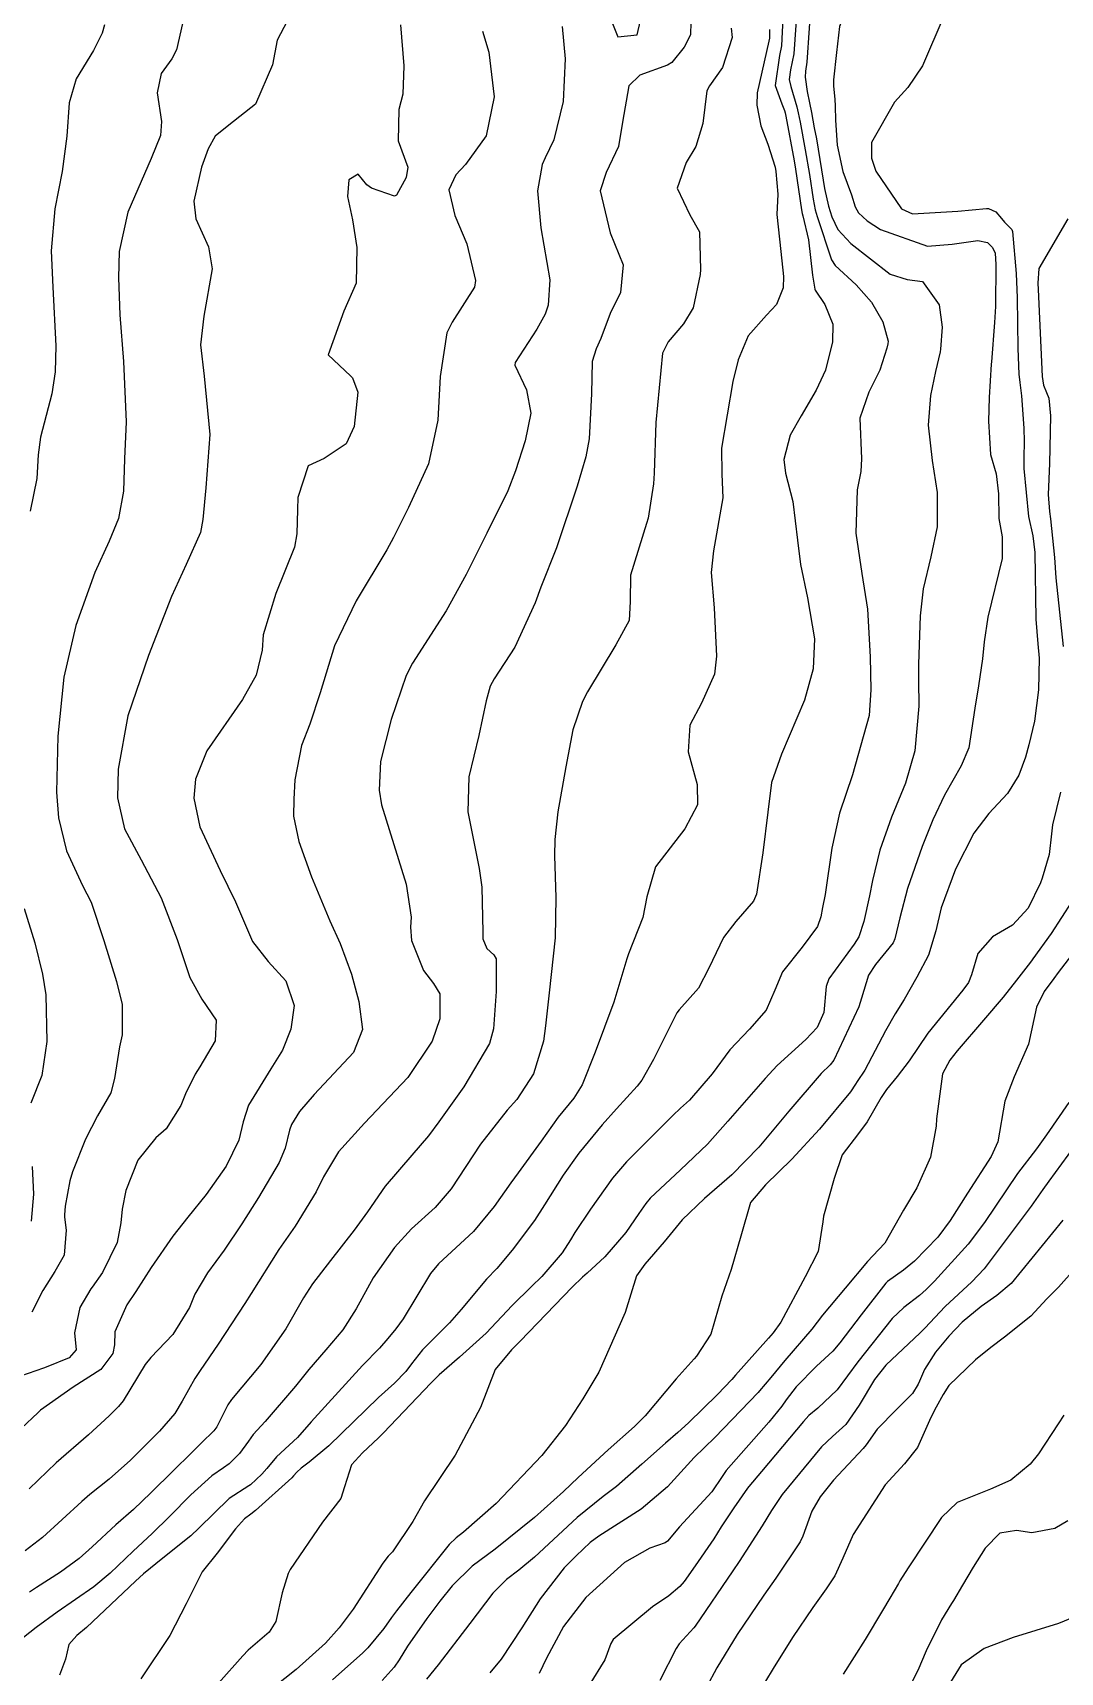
# Model space of a CAD drawing. Header units: feet. Extents: x 1313709 to 1317500, y 405869 to 411659.
# Drawn here: x 1316758.4 to 1316933.7, y 408611.5 to 408891.2 of the extents above; entities that cross this region are included whole.
import ezdxf

# ---------------------------------------------------------------- set-up
doc = ezdxf.new("R2010")
doc.units = ezdxf.units.FT
doc.layers.add('C-TOPO-MAJR', color=32, linetype='CONTINUOUS')

msp = doc.modelspace()

# ---------------------------------------------------------------- linework, layer by layer
at = {"layer": 'C-TOPO-MAJR'}
for points in [[(1316902.62, 408910.5), (1316900.05, 408905.15), (1316899.16, 408901.65), (1316897.54, 408895.81), (1316897.09, 408895.01), (1316896.04, 408892.24), (1316895.54, 408887.8)], [(1316803.46, 408896.27), (1316800.09, 408889.89), (1316799.31, 408885.67), (1316796.39, 408879.01), (1316791.86, 408875.38), (1316789.53, 408873.5), (1316788.32, 408871.38), (1316787.22, 408868.22), (1316785.87, 408862.43), (1316786.25, 408859.43), (1316788.41, 408854.63), (1316789.05, 408850.9), (1316787.58, 408842.82), (1316787.03, 408837.94), (1316787.64, 408832.59), (1316788.61, 408822.64), (1316787.97, 408813.53), (1316787.42, 408808.15), (1316787.02, 408805.94), (1316784.6, 408800.49), (1316782.06, 408794.98), (1316778.19, 408784.94), (1316774.62, 408774.63), (1316773, 408765.54), (1316772.9, 408760.67), (1316774.05, 408755.4), (1316776.93, 408750.06), (1316780.34, 408743.62), (1316783.03, 408736.49), (1316785.2, 408730.04), (1316787.25, 408726.33), (1316789.7, 408722.72), (1316789.52, 408719.2), (1316786.94, 408714.75), (1316786.14, 408713.54), (1316784.47, 408710.19), (1316783.66, 408708.19), (1316781.19, 408704.21), (1316779.4, 408702.66), (1316776.33, 408698.84), (1316774.32, 408693.67), (1316773.65, 408690.51), (1316773.45, 408688.16), (1316772.8, 408684.8), (1316770.31, 408679.72), (1316768.56, 408677.21), (1316768.32, 408676.9), (1316766.44, 408673.73), (1316765.56, 408669.43), (1316765.8, 408666.53), (1316764.65, 408665.15), (1316760.72, 408663.52), (1316760.27, 408663.39), (1316756.34, 408661.99)], [(1316785.08, 408897.83), (1316782.95, 408888.25), (1316782.15, 408886.72), (1316780.33, 408884.19), (1316779.62, 408880.94), (1316780.37, 408876.03), (1316780.23, 408873.65), (1316778.62, 408869.74), (1316774.63, 408860.59), (1316773.17, 408853.85), (1316773.03, 408849.37), (1316773.26, 408843.06), (1316773.87, 408835.1), (1316774.35, 408824.8), (1316774.09, 408818.5), (1316773.9, 408812.97), (1316773.05, 408808.3), (1316771.44, 408804.42), (1316769.01, 408799.09), (1316765.79, 408790.08), (1316763.74, 408781.22), (1316762.71, 408771.17), (1316762.47, 408761.65), (1316762.81, 408757.25), (1316764.19, 408751.64), (1316766.93, 408745.72), (1316768.37, 408742.84), (1316770.55, 408736.31), (1316772.68, 408729.33), (1316773.66, 408725.41), (1316773.69, 408720.23), (1316773.24, 408718.18), (1316772.39, 408712.78), (1316771.71, 408710.37), (1316769.44, 408706.43), (1316767.4, 408702.44), (1316765.2, 408696.89), (1316764.73, 408695.35), (1316763.96, 408691.03), (1316763.81, 408689.55), (1316763.83, 408689.13), (1316764.14, 408686.89), (1316763.79, 408682.67), (1316762.18, 408679.86), (1316760.12, 408676.62), (1316758.27, 408672.95)], [(1316891.27, 408897.82), (1316890.46, 408886.17), (1316890.26, 408884.61), (1316890.19, 408883.58), (1316890.51, 408881.16), (1316890.9, 408879.21), (1316891.24, 408877.54), (1316891.74, 408874.96), (1316892.09, 408873.05), (1316893.27, 408866), (1316893.5, 408864.59), (1316894.14, 408861.59), (1316894.72, 408859.77), (1316895.77, 408857.62), (1316897.98, 408855.22), (1316904.67, 408849.96), (1316907.57, 408849.05), (1316910.19, 408848.73), (1316913.02, 408844.76), (1316913.54, 408840.95), (1316913.28, 408837.17), (1316913.2, 408836.75), (1316912.43, 408833.39), (1316911.58, 408829.28), (1316911.18, 408824.21), (1316911.83, 408818.21), (1316912.71, 408812.73), (1316912.71, 408806.88), (1316911.6, 408801.76), (1316910.31, 408796.3), (1316909.78, 408791.73), (1316909.51, 408783.46), (1316909.51, 408780.68), (1316909.55, 408776.28), (1316908.89, 408768.67), (1316907.3, 408763.15), (1316904.91, 408757.38), (1316902.92, 408751.71), (1316901.69, 408746.54), (1316901.13, 408743.94), (1316900.16, 408739.55), (1316899.31, 408736.97), (1316898.52, 408735.68), (1316894.22, 408729.81), (1316893.77, 408728.48), (1316893.34, 408724.07), (1316892.21, 408721.48), (1316890.31, 408719.46), (1316885.42, 408714.99), (1316883.33, 408712.81), (1316877, 408705.51), (1316873.51, 408701.61), (1316868.89, 408697.18), (1316863.76, 408692.37), (1316862.98, 408691.48), (1316861.79, 408689.78), (1316859.57, 408686.54), (1316855.99, 408682.35), (1316853.01, 408679.59), (1316852.21, 408678.88), (1316850.44, 408677.2), (1316841.57, 408667.99), (1316840.08, 408666.5), (1316837.29, 408663.15), (1316834.78, 408656.66), (1316830.5, 408648.56), (1316825.24, 408640.77), (1316823.28, 408637.23), (1316819.76, 408632.06), (1316819.04, 408631.29), (1316818.13, 408630.11), (1316813.06, 408622.24), (1316810.69, 408619.06), (1316808.36, 408616.49), (1316803.33, 408611.99), (1316799.51, 408608.9)], [(1316886.38, 408893.67), (1316886.16, 408888.91), (1316885.81, 408887.28), (1316885.06, 408882.19), (1316886.2, 408879.03), (1316886.68, 408877.9), (1316886.76, 408877.52), (1316886.87, 408876.93), (1316888.29, 408869.32), (1316888.52, 408867.91), (1316889.54, 408860.98), (1316889.67, 408860.32), (1316889.79, 408859.92), (1316890.76, 408855.85), (1316891.44, 408849.8), (1316891.8, 408847.43), (1316891.88, 408847.25), (1316893.53, 408844.82), (1316894.92, 408841.43), (1316894.82, 408838.43), (1316893.62, 408833.62), (1316892.05, 408830.2), (1316889.47, 408825.83), (1316887.62, 408822.55), (1316886.52, 408818.37), (1316886.84, 408816.07), (1316888.09, 408811.22), (1316888.86, 408804.61), (1316889.38, 408800.45), (1316890.58, 408794.75), (1316891.75, 408787.78), (1316891.56, 408782.65), (1316890.04, 408777.34), (1316886.14, 408768.11), (1316884.46, 408763.28), (1316883.79, 408758.21), (1316882.93, 408751.3), (1316881.85, 408744.22), (1316881.38, 408743.03), (1316878.36, 408739.55), (1316876.27, 408736.84), (1316873.74, 408731.59), (1316872.01, 408728.2), (1316868.68, 408724.48), (1316868.29, 408723.98), (1316864.33, 408716.02), (1316862.33, 408712.51), (1316861.51, 408711.49), (1316858, 408707.64), (1316855.56, 408704.9), (1316851.59, 408700.07), (1316848.89, 408696.28), (1316845.73, 408691.26), (1316843.98, 408688.56), (1316840.22, 408683.52), (1316837.57, 408680.4), (1316835.84, 408678.55), (1316831.5, 408673.39), (1316829.49, 408671.1), (1316824.89, 408666.53), (1316823.02, 408664.09), (1316822.08, 408662.81), (1316820.11, 408660.84), (1316817.42, 408658.37), (1316808.92, 408650.14), (1316805.59, 408647.35), (1316804.18, 408646.3), (1316803.46, 408645.66), (1316802.92, 408644.99), (1316802.62, 408644.67), (1316796.41, 408639.08), (1316795.64, 408638.47), (1316794.53, 408637.65), (1316793.02, 408635.99), (1316789.85, 408631.82), (1316787.32, 408628.64), (1316784.6, 408623.17), (1316781.82, 408617.8), (1316776.83, 408610.38)], [(1316888.8, 408895.72), (1316888.23, 408887.59), (1316887.66, 408884.84), (1316887.42, 408883.18), (1316887.71, 408881.98), (1316888.78, 408878.55), (1316889, 408877.53), (1316889.3, 408875.94), (1316890.18, 408871.18), (1316890.89, 408866.96), (1316891.52, 408862.79), (1316891.91, 408860.96), (1316892.24, 408859.84), (1316894.68, 408852.45), (1316895.27, 408851.46), (1316898.86, 408848.19), (1316901.51, 408845.19), (1316903.42, 408841.84), (1316904.31, 408838.54), (1316904.29, 408838.09), (1316904.12, 408837.36), (1316902.89, 408833.62), (1316901.02, 408829.86), (1316899.5, 408825.41), (1316899.8, 408818.47), (1316899.68, 408816.33), (1316899.02, 408813.18), (1316898.84, 408805.83), (1316899.86, 408798.92), (1316900.8, 408792.87), (1316901.24, 408784.74), (1316901.38, 408779.1), (1316901.1, 408774.69), (1316898.24, 408764.57), (1316896.04, 408758.05), (1316894.71, 408752.05), (1316893.59, 408744.15), (1316893.15, 408741.94), (1316892.83, 408740.36), (1316892.26, 408738.74), (1316889.64, 408735.17), (1316886.33, 408731), (1316885.02, 408727.86), (1316883.54, 408724.45), (1316880.71, 408721.22), (1316877.3, 408717.67), (1316874.34, 408713.61), (1316870.42, 408709.08), (1316868.92, 408707.71), (1316867.59, 408706.47), (1316859.71, 408698.57), (1316857.3, 408695.77), (1316853.54, 408690.49), (1316850.91, 408686.49), (1316850.14, 408685.25), (1316848.71, 408683.06), (1316845.24, 408679), (1316843.47, 408677.33), (1316840.22, 408674.06), (1316835.79, 408669.37), (1316831.19, 408665.23), (1316827.74, 408662.25), (1316826.35, 408660.84), (1316818.27, 408652.35), (1316817.42, 408651.5), (1316814.69, 408648.96), (1316812.79, 408646.88), (1316811.58, 408643.12), (1316810.96, 408641.15), (1316807.85, 408637.11), (1316802.34, 408629.05), (1316802, 408628.37), (1316800.96, 408625.07), (1316799.89, 408620.16), (1316798.73, 408618.37), (1316795.19, 408615.28), (1316794.23, 408614.3), (1316790.11, 408609.62)], [(1316856.85, 408893.87), (1316858.22, 408890.48), (1316861.53, 408890.79), (1316862.1, 408893.23)], [(1316913.83, 408893.97), (1316910.18, 408885.5), (1316907.71, 408881.82), (1316907.14, 408881.19)], [(1316877.55, 408891.95), (1316877.7, 408890.34), (1316876.06, 408885.25), (1316873.86, 408882.12), (1316873.43, 408881.27), (1316872.71, 408875.67), (1316871.52, 408871.74), (1316869.9, 408869.03), (1316868.36, 408864.68), (1316870.52, 408860.1), (1316872.17, 408857.22), (1316872.32, 408850.81), (1316872.25, 408849.91), (1316871.09, 408844.22), (1316869.44, 408841.54), (1316866.8, 408838.42), (1316865.86, 408836.51), (1316864.68, 408824.7), (1316864.41, 408816.05), (1316864.32, 408814.23), (1316863.4, 408808.36), (1316863.13, 408807.47), (1316860.41, 408798.66), (1316860.31, 408794.13), (1316860.16, 408790.93), (1316857.88, 408786.75), (1316853.05, 408778.76), (1316852.21, 408777.09), (1316850.55, 408772.24), (1316849.33, 408765.95), (1316848, 408758.3), (1316847.49, 408753.58), (1316847.43, 408750.78), (1316847.62, 408743.66), (1316847.54, 408736.79), (1316846.51, 408727.38), (1316845.91, 408721.77), (1316845.56, 408719.17), (1316843.81, 408713.58), (1316840.97, 408709.22), (1316839.33, 408707.41), (1316834.82, 408701.57), (1316829.78, 408693.99), (1316827.04, 408690.8), (1316823.01, 408687.12), (1316820.12, 408683.97), (1316816.49, 408678.76), (1316813.58, 408673.51), (1316811.34, 408669.93), (1316808.43, 408666.49), (1316805.52, 408663.14), (1316803.25, 408660.28), (1316798.09, 408654.28), (1316796.03, 408652.08), (1316795.23, 408650.94), (1316793.71, 408648.81), (1316791.9, 408647.04), (1316790.98, 408646.4), (1316788.97, 408645.01), (1316785.38, 408641.76), (1316781.75, 408638.09), (1316778.78, 408635.19), (1316775.55, 408632.18), (1316771.63, 408628.42), (1316768.84, 408626.05), (1316762.57, 408621.76), (1316759.02, 408619.14), (1316755.47, 408616.38)], [(1316821.14, 408892.5), (1316821.72, 408885.54), (1316821.56, 408880.7), (1316820.88, 408878.09), (1316820.77, 408872.74), (1316822.39, 408868.22), (1316822.14, 408866.48), (1316820.46, 408863.49), (1316820.14, 408863.28), (1316816.18, 408864.64), (1316815.43, 408865.24), (1316813.94, 408867.03), (1316812.33, 408866.07), (1316812.11, 408863.24), (1316812.95, 408859.24), (1316813.71, 408854.53), (1316813.58, 408848.44), (1316811.49, 408843.68), (1316808.83, 408836.24), (1316812.6, 408832.63), (1316812.98, 408832.31), (1316813.87, 408829.88), (1316813.22, 408824), (1316811.88, 408821.06), (1316808.14, 408818.53), (1316805.4, 408817.27), (1316803.61, 408811.88), (1316803.59, 408809.85), (1316803.48, 408805.7), (1316803.05, 408803.44), (1316799.87, 408795.53), (1316797.71, 408788.48), (1316797.54, 408785.83), (1316796.51, 408781.61), (1316794.22, 408777.42), (1316788.11, 408768.66), (1316786.2, 408763.84), (1316785.91, 408760.6), (1316786.91, 408755.72), (1316790.4, 408748.26), (1316792.98, 408742.9), (1316795.93, 408736.16), (1316798.58, 408732.73), (1316801.61, 408729.44), (1316803, 408725.25), (1316802.43, 408721.2), (1316801, 408717.63), (1316799.04, 408714.45), (1316795.22, 408708.22), (1316794.33, 408705.41), (1316793.56, 408702.28), (1316791.42, 408697.85), (1316788.02, 408692.99), (1316784.9, 408689.13), (1316782.34, 408685.92), (1316778.61, 408680.55), (1316775.98, 408676.43), (1316774.49, 408674.19), (1316772.43, 408669.58), (1316772.37, 408667.38), (1316772.05, 408665.87), (1316770.02, 408663.15), (1316765.33, 408660.11), (1316759.75, 408656.21), (1316759.27, 408655.75), (1316756.48, 408653.13)], [(1316848.71, 408892.23), (1316849.24, 408886.7), (1316848.9, 408879.46), (1316847.3, 408872.91), (1316845.8, 408869.82), (1316845.31, 408868.7), (1316844.53, 408864.21), (1316845.1, 408857.88), (1316846.61, 408849.02), (1316846.35, 408844.72), (1316845.82, 408843.16), (1316844.39, 408840.63), (1316840.69, 408834.9), (1316840.65, 408834.44), (1316842.67, 408830.28), (1316843.39, 408826.29), (1316842.39, 408821.54), (1316840.75, 408816.42), (1316839.48, 408813.02), (1316835.88, 408805.8), (1316832.33, 408798.75), (1316828.94, 408792.57), (1316823.18, 408783.66), (1316822.14, 408781.55), (1316819.58, 408774.05), (1316817.74, 408766.86), (1316817.52, 408761.96), (1316817.93, 408759.46), (1316822.1, 408745.93), (1316822.99, 408740.31), (1316822.85, 408738.61), (1316823.03, 408736.34), (1316825.06, 408731.2), (1316826.8, 408728.99), (1316827.83, 408727.23), (1316827.84, 408722.94), (1316826.55, 408719.16), (1316822.39, 408712.93), (1316814.99, 408705.18), (1316810.55, 408700.26), (1316808.04, 408696.01), (1316806.79, 408693.45), (1316803.19, 408687.61), (1316800.42, 408683.64), (1316795.66, 408676.14), (1316794.57, 408674.4), (1316790.04, 408667.47), (1316787, 408662.96), (1316786.08, 408661.59), (1316783.91, 408657.74), (1316782.63, 408655.67), (1316780.03, 408652.61), (1316775.11, 408647.67), (1316771.48, 408644.47), (1316768.16, 408641.83), (1316766.77, 408640.63), (1316760.08, 408634.52), (1316757.13, 408632.21)], [(1316835.13, 408891.46), (1316836.23, 408887.84), (1316837.12, 408880.21), (1316835.76, 408873.56), (1316832.21, 408868.71), (1316830.56, 408866.94), (1316829.42, 408864.36), (1316830.39, 408859.99), (1316832.47, 408855.16), (1316833.95, 408848.92), (1316833.76, 408847.79), (1316829.95, 408841.81), (1316829.03, 408839.97), (1316827.9, 408832.52), (1316827.53, 408825.06), (1316825.95, 408817.64), (1316822.54, 408810.17), (1316819.94, 408805.05), (1316818.83, 408802.99), (1316813.59, 408794.26), (1316809.87, 408786.6), (1316807.46, 408778.58), (1316805.7, 408773.25), (1316804.24, 408769.59), (1316803.1, 408763.76), (1316802.93, 408760.44), (1316802.91, 408757.52), (1316803.81, 408753.19), (1316805.99, 408747.16), (1316809.11, 408739.66), (1316810.87, 408735.81), (1316812.79, 408730.59), (1316814.03, 408725.9), (1316814.66, 408721.13), (1316813.12, 408717.24), (1316806.45, 408710.08), (1316803.9, 408707.15), (1316802.53, 408704.95), (1316802.21, 408703.96), (1316801.49, 408700.88), (1316800.45, 408698.43), (1316796.94, 408692.48), (1316794.08, 408688.02), (1316791.06, 408683.52), (1316788.22, 408679.62), (1316786.06, 408676), (1316785.15, 408673.74), (1316782.32, 408669.1), (1316778.54, 408665.19), (1316777.6, 408664.03), (1316773.86, 408657.83), (1316773.07, 408656.83), (1316771.47, 408655.23), (1316767.9, 408651.98), (1316762.41, 408647.22), (1316757.81, 408642.77)], [(1316870.69, 408892.95), (1316870.63, 408890.79), (1316869.56, 408888.68), (1316867.42, 408886.09), (1316866.72, 408885.61), (1316861.99, 408883.94), (1316860.07, 408882.14), (1316859, 408875.93), (1316858.36, 408871.78), (1316856.23, 408867.34), (1316855.23, 408864.18), (1316856.91, 408857.03), (1316859.14, 408851.59), (1316858.69, 408846.85), (1316856.93, 408843.3), (1316855.3, 408839.01), (1316854.54, 408837.25), (1316853.82, 408835.09), (1316853.71, 408829.55), (1316853.36, 408821.88), (1316852.74, 408818.83), (1316851.27, 408813.82), (1316847.76, 408803.29), (1316845.1, 408796.58), (1316844.11, 408793.91), (1316840.63, 408786.35), (1316837.15, 408780.97), (1316836.45, 408779.69), (1316835.78, 408777.23), (1316834.52, 408771.28), (1316832.79, 408764.27), (1316832.61, 408758.29), (1316834.54, 408748.61), (1316835.02, 408745.43), (1316835.22, 408737.73), (1316835.2, 408736.63), (1316835.9, 408734.95), (1316837.07, 408733.89), (1316837.49, 408733.19), (1316837.44, 408727.65), (1316837, 408721.27), (1316836.34, 408718.74), (1316831.95, 408711.36), (1316827.69, 408705.4), (1316825.91, 408702.99), (1316823.11, 408699.7), (1316818.55, 408694.42), (1316815.51, 408690.06), (1316813.25, 408686.93), (1316809.21, 408681.73), (1316806.16, 408677.78), (1316804.63, 408675.4), (1316801.57, 408670.11), (1316797.31, 408664.01), (1316792.33, 408658.05), (1316791.7, 408657.14), (1316789.8, 408653.37), (1316789.29, 408652.66), (1316787.22, 408650.66), (1316785.42, 408648.85), (1316782.44, 408645.92), (1316778.55, 408642.09), (1316775.6, 408639.29), (1316772.6, 408636.65), (1316768.53, 408632.88), (1316766.33, 408630.89), (1316763.17, 408628.6), (1316759.04, 408625.99), (1316757.84, 408625.14)], [(1316770.66, 408892.49), (1316770.28, 408891.12), (1316769.07, 408888.68), (1316768.77, 408888.14), (1316765.81, 408883.28), (1316764.65, 408879.22), (1316764.22, 408873.55), (1316763.44, 408867.52), (1316762.21, 408861.11), (1316761.57, 408853.95), (1316761.87, 408847.77), (1316762.38, 408837.74), (1316762.22, 408833.3), (1316761.65, 408829.58), (1316759.76, 408822.17), (1316759.32, 408819.15), (1316759.09, 408815.14), (1316757.95, 408809.55)], [(1316884.09, 408891.72), (1316884.09, 408890.23), (1316883.97, 408889.71), (1316881.99, 408880.91), (1316881.95, 408878.8), (1316882.63, 408875.29), (1316883.82, 408872.17), (1316885.04, 408868.24), (1316885.2, 408867.5), (1316885.5, 408863.61), (1316885.33, 408860.15), (1316886, 408853.84), (1316886.48, 408849.61), (1316886.43, 408847.64), (1316885.27, 408844.79), (1316883.6, 408843), (1316880.46, 408839.48), (1316878.74, 408835.37), (1316877.82, 408831.65), (1316875.93, 408820.31), (1316875.95, 408815.86), (1316876.11, 408811.82), (1316874.56, 408802.78), (1316874.16, 408799.11), (1316874.64, 408793.08), (1316875.08, 408784.8), (1316874.71, 408781.75), (1316872.47, 408776.79), (1316870.5, 408773.06), (1316870.23, 408768.53), (1316871.78, 408762.91), (1316871.81, 408759.44), (1316869.67, 408755.38), (1316864.67, 408748.89), (1316863.15, 408743.79), (1316862.47, 408740.24), (1316860.06, 408734.07), (1316859.78, 408733.2), (1316857.56, 408725.81), (1316854.33, 408717.29), (1316852.11, 408711.69), (1316850.69, 408709.44), (1316848.07, 408706.2), (1316845.12, 408702.12), (1316841.24, 408696.68), (1316839.97, 408694.98), (1316837.14, 408690.98), (1316833.58, 408686.68), (1316827.61, 408681.16), (1316826.27, 408679.55), (1316821.63, 408671.81), (1316820.35, 408670.1), (1316818.99, 408668.44), (1316817.56, 408666.81), (1316814.66, 408663.84), (1316805.91, 408654.2), (1316803.56, 408651.53), (1316802.16, 408650.23), (1316799.99, 408648.25), (1316798.34, 408646.26), (1316797.48, 408645.27), (1316795.54, 408643.45), (1316795.29, 408643.28), (1316791.9, 408641.13), (1316786.72, 408636.08), (1316785.4, 408634.76), (1316780.58, 408630.98), (1316777.29, 408628.3), (1316775.97, 408627.07), (1316767.61, 408619.16), (1316765.92, 408617.77), (1316764.6, 408616.26), (1316763.98, 408613.74), (1316762.98, 408611.01)], [(1316895.54, 408887.8), (1316895.01, 408883.13), (1316895.03, 408882.07), (1316895.25, 408879.81), (1316895.3, 408878.65), (1316895.33, 408876.24), (1316895.62, 408872), (1316896.62, 408867.52), (1316898.06, 408863.5), (1316898.72, 408861.47), (1316899.29, 408860.45), (1316900.76, 408859.1), (1316903.01, 408857.58), (1316911.04, 408854.79), (1316915.27, 408855.1), (1316919.61, 408855.72), (1316921.29, 408855.37), (1316922.14, 408854.56), (1316922.56, 408853.56), (1316922.73, 408851.65), (1316922.62, 408844.48), (1316922.49, 408841.74), (1316921.95, 408835.01), (1316921.92, 408834.62), (1316921.58, 408828.94), (1316921.45, 408824.89), (1316921.79, 408819.2), (1316922.74, 408815.93), (1316923.15, 408812.53), (1316923.23, 408808.31), (1316923.79, 408805.18), (1316923.81, 408801.5), (1316921.33, 408791.5), (1316920.69, 408787.25), (1316920.44, 408784.4), (1316919.73, 408779.78), (1316919.1, 408775.95), (1316918.09, 408769.18), (1316916.8, 408766.13), (1316913.92, 408761.14), (1316911.97, 408756.91), (1316910.16, 408752.38), (1316907.65, 408745.2), (1316906.3, 408740.22), (1316905.5, 408736.6), (1316905.17, 408735.91), (1316902.18, 408732.25), (1316901, 408730.41), (1316899.8, 408726.5), (1316899.35, 408725.02), (1316895.06, 408715.9), (1316894.47, 408715.14), (1316892.93, 408713.63), (1316887.38, 408707.23), (1316885.4, 408704.82), (1316882.27, 408701.07), (1316877.68, 408696.38), (1316873.03, 408692.31), (1316869.2, 408688.69), (1316866.11, 408684.93), (1316862.82, 408681.11), (1316861.38, 408679.13), (1316859.49, 408672.89), (1316854.96, 408662.72), (1316852.23, 408658.17), (1316849.29, 408653.6), (1316845.23, 408648.49), (1316837.47, 408640.28), (1316831.88, 408635.42), (1316830.62, 408634.43), (1316829.46, 408633.29), (1316822.9, 408625.11), (1316820.45, 408621.96), (1316819.64, 408620.84), (1316818.28, 408618.99), (1316815.56, 408615.66), (1316814.73, 408614.8), (1316809.55, 408610.23)], [(1316907.14, 408881.19), (1316905.44, 408879.31), (1316901.5, 408872.47), (1316901.47, 408869.8), (1316902.22, 408867.55), (1316906.63, 408861.15), (1316908.47, 408860.3), (1316916.2, 408860.76), (1316921.1, 408861.19), (1316921.44, 408861.17), (1316922.69, 408860.64), (1316923.66, 408859.46), (1316924.16, 408858.88), (1316925.44, 408857.58), (1316925.57, 408857.25), (1316926.18, 408850.09), (1316926.34, 408845.96), (1316926.43, 408837.28), (1316926.62, 408832.92), (1316926.81, 408831.52), (1316927.1, 408829.22), (1316927.47, 408823.73), (1316927.55, 408821.43), (1316927.5, 408818.7), (1316927.49, 408816.84), (1316928.29, 408808.65), (1316929, 408805.34), (1316929.36, 408802.5), (1316929.51, 408791.11), (1316929.84, 408786.92), (1316930.08, 408784.5), (1316930, 408779.1), (1316929.27, 408773.73), (1316928.34, 408769.69), (1316927.78, 408767.6), (1316926.64, 408764.55), (1316924.69, 408761.39), (1316921.53, 408758.01), (1316918.94, 408754.64), (1316915.82, 408748.5), (1316913.38, 408741.89), (1316912.44, 408737.99), (1316911.2, 408733.82), (1316909.25, 408730.1), (1316907.04, 408726.25), (1316905.55, 408723.83), (1316903.89, 408720.94), (1316900.37, 408714.19), (1316899.06, 408712.29), (1316898.74, 408711.83), (1316897.91, 408710.54), (1316892.61, 408704.14), (1316887.89, 408699.04), (1316883.41, 408694.66), (1316880.88, 408691.61), (1316879.19, 408685.88), (1316877.54, 408680.23), (1316875.94, 408675.68), (1316874.06, 408669.15), (1316871.65, 408665.44), (1316871.24, 408664.99), (1316868.16, 408661.53), (1316862.88, 408655.27), (1316861.04, 408653.41), (1316856.57, 408649.47), (1316851.48, 408644.71), (1316848.94, 408642.34), (1316844.02, 408637.88), (1316837.28, 408632.5), (1316833.37, 408629.62), (1316829.94, 408626.26), (1316827.84, 408623.65), (1316825.62, 408620.67), (1316822.36, 408615.94), (1316820.93, 408613.63), (1316820.08, 408612.36), (1316818.03, 408610.09)], [(1316934.98, 408859.41), (1316930.01, 408850.95), (1316929.86, 408848.44), (1316929.93, 408847.39), (1316930.6, 408832.55), (1316930.81, 408831.05), (1316931.37, 408829.78), (1316931.77, 408828.85), (1316932.04, 408825.81), (1316931.88, 408817.7), (1316931.65, 408812.39), (1316931.84, 408809.5), (1316932.03, 408808.23), (1316932.69, 408801.64), (1316932.92, 408798.2), (1316934.19, 408786.48)], [(1316933.75, 408761.62), (1316932.36, 408756.03), (1316932.19, 408754.51), (1316931.8, 408751.02), (1316930.62, 408746.98), (1316930.31, 408746.14), (1316928.24, 408741.84), (1316925.55, 408738.93), (1316922.12, 408736.98), (1316919.61, 408734.09), (1316918.55, 408730.47), (1316918.02, 408729.18), (1316917.06, 408727.87), (1316911.12, 408720.5), (1316907.9, 408715.79), (1316905.85, 408713.1), (1316904.04, 408710.92), (1316903.13, 408709.54), (1316900.76, 408705.41), (1316899.25, 408703.39), (1316896.51, 408699.77), (1316895.11, 408695.75), (1316893.33, 408689.33), (1316893.2, 408688.32), (1316892.37, 408683.26), (1316890.2, 408678.95), (1316886, 408671.23), (1316884.71, 408669.39), (1316883.9, 408668.48), (1316878.31, 408662.2), (1316877.65, 408661.47), (1316875.24, 408658.9), (1316870.29, 408654.07), (1316868.48, 408652.4), (1316866.38, 408650.57), (1316862.34, 408647.02), (1316857.98, 408643.18), (1316855.72, 408641.46), (1316851.28, 408637.91), (1316844.01, 408631.11), (1316841.35, 408628.9), (1316839.24, 408627.33), (1316836.89, 408625.02), (1316832.96, 408619.8), (1316827.56, 408612.78), (1316825.57, 408610.32)], [(1316935.67, 408743), (1316932.12, 408737.52), (1316929.01, 408733.2), (1316928.76, 408732.86), (1316928.2, 408732.1), (1316926.22, 408729.54), (1316923.93, 408726.65), (1316920.61, 408722.71), (1316916.12, 408717.5), (1316914.87, 408715.92), (1316913.6, 408713.61), (1316912.59, 408705.93), (1316912.5, 408704.66), (1316911.53, 408699.39), (1316909.2, 408694.15), (1316906.97, 408690.31), (1316903.76, 408684.68), (1316901.74, 408682.51), (1316900.81, 408681.56), (1316897.02, 408677), (1316893.16, 408672.39), (1316891.29, 408670.04), (1316886.72, 408664.68), (1316884.31, 408661.79), (1316882.4, 408659.5), (1316882.17, 408659.25), (1316874.78, 408651.57), (1316872.99, 408649.85), (1316871.27, 408648.16), (1316870.69, 408647.5), (1316866.68, 408643.13), (1316862.2, 408639.3), (1316854.99, 408634.73), (1316853.53, 408633.66), (1316851.09, 408631.39), (1316849.09, 408629.34), (1316844.96, 408624.01), (1316841.82, 408619.07), (1316838.3, 408613.75), (1316836.41, 408611.43)], [(1316756.98, 408741.78), (1316758.78, 408735.91), (1316760.08, 408730.56), (1316760.67, 408727.08), (1316760.83, 408719.11), (1316759.98, 408713.3), (1316758.09, 408708.57)], [(1316936.72, 408735.28), (1316933.33, 408730.89), (1316932.58, 408729.86), (1316930.92, 408727.6), (1316929.66, 408724.98), (1316928.28, 408718.63), (1316925.85, 408713.07), (1316924.26, 408708.92), (1316923.06, 408701.99), (1316921.88, 408699.51), (1316917.85, 408693.25), (1316914.9, 408688.54), (1316912.78, 408685.74), (1316908.82, 408681.62), (1316906.94, 408680.1), (1316904.25, 408678.18), (1316903.93, 408677.86), (1316899.74, 408672.45), (1316896.09, 408667.68), (1316894.89, 408666.26), (1316892.13, 408663.69), (1316888.62, 408660.22), (1316886.96, 408657.98), (1316886.22, 408656.89), (1316883.96, 408654.17), (1316876.71, 408645.91), (1316876.03, 408644.87), (1316874.25, 408642.29), (1316868.74, 408636.34), (1316866.69, 408633.87), (1316866.27, 408633.56), (1316863.69, 408632.68), (1316859.36, 408630.24), (1316852.78, 408624.23), (1316848.97, 408619.3), (1316846.06, 408613.93), (1316844.78, 408611.3)], [(1316935.18, 408708.67), (1316931.37, 408703.2), (1316929.65, 408700.8), (1316926.42, 408696.61), (1316920.75, 408688.25), (1316917.97, 408684.53), (1316912.25, 408678.21), (1316910.84, 408676.81), (1316909.66, 408675.76), (1316907, 408673.73), (1316904.99, 408671.85), (1316899.18, 408664.43), (1316895.61, 408659.68), (1316892.32, 408656.56), (1316890.81, 408655.28), (1316889.92, 408654.26), (1316882.73, 408645.73), (1316880.57, 408643.19), (1316880.34, 408642.89), (1316878, 408639.54), (1316875.87, 408636.29), (1316874.57, 408634.27), (1316871.41, 408629.65), (1316869.53, 408626.99), (1316868.81, 408626.11), (1316866.94, 408624.52), (1316864.11, 408622.67), (1316857.45, 408617.07), (1316857.02, 408616.42), (1316855.99, 408613.62), (1316853.34, 408609.32)], [(1316937.14, 408702.68), (1316931.77, 408695.3), (1316930.71, 408693.86), (1316928.71, 408691.03), (1316920.74, 408680.33), (1316918.61, 408678.09), (1316914.05, 408673.89), (1316910.59, 408670.22), (1316909.81, 408669.43), (1316903.92, 408663.86), (1316902, 408661.45), (1316899.38, 408657.05), (1316897.1, 408653.78), (1316894.85, 408651.71), (1316892.97, 408649.95), (1316886.27, 408641.82), (1316884.43, 408639.12), (1316882.83, 408636.48), (1316878.92, 408630.4), (1316877.86, 408628.82), (1316871.42, 408619.37), (1316871.17, 408619.06), (1316868.7, 408616.35), (1316868.16, 408615.56), (1316865.4, 408610.12)], [(1316758.31, 408697.75), (1316758.52, 408693.04), (1316758.13, 408688.47)], [(1316934.12, 408688.62), (1316925.34, 408677.8), (1316922.9, 408675.79), (1316920.18, 408673.92), (1316916.97, 408671.22), (1316914.67, 408668.84), (1316912.39, 408666.12), (1316910.53, 408663.15), (1316909.7, 408661.18), (1316909.48, 408660.67), (1316908.51, 408659.06), (1316905.78, 408656.33), (1316902.47, 408652.96), (1316900.58, 408650.32), (1316900.09, 408649.69), (1316894.99, 408644.25), (1316892.74, 408641.45), (1316891.33, 408638.97), (1316889.77, 408634.73), (1316889.3, 408633.73), (1316885.17, 408627.54), (1316883.11, 408624.64), (1316878.59, 408617.94), (1316875.09, 408612.26), (1316873.32, 408608.98)], [(1316936.65, 408680.83), (1316933.39, 408677.22), (1316931.38, 408675.19), (1316928.66, 408672.24), (1316924.2, 408668.65), (1316921.87, 408666.92), (1316919.25, 408664.78), (1316914.71, 408660.43), (1316913.72, 408658.91), (1316912.5, 408656.73), (1316911.63, 408654.95), (1316909.33, 408649.82), (1316907.15, 408647.03), (1316903.81, 408643.5), (1316898.36, 408635.03), (1316896.6, 408630.99), (1316895.21, 408627.97), (1316893.75, 408625.72), (1316891.46, 408622.55), (1316888.04, 408617.42), (1316884.72, 408612.14), (1316880.78, 408605.66)], [(1316934.29, 408655.36), (1316933.36, 408653.88), (1316929.96, 408648.76), (1316928.54, 408646.98), (1316925.27, 408644.28), (1316921.81, 408642.73), (1316916.13, 408640.45), (1316913.41, 408637.9), (1316907.77, 408629.33), (1316906.35, 408627.09), (1316906.09, 408626.66), (1316904.6, 408624.13), (1316903.39, 408622.03), (1316900.43, 408617.12), (1316896.68, 408611.18)], [(1316935.01, 408637.36), (1316932.78, 408636.03), (1316928.85, 408635.26), (1316926.24, 408635.71), (1316923.38, 408635.21), (1316920.88, 408632.7), (1316918.85, 408629.46), (1316917.04, 408626.34), (1316915.47, 408623.75), (1316915.15, 408623.25), (1316913.45, 408620.42), (1316910.83, 408615.14), (1316909.38, 408611.83), (1316906.59, 408606.31)], [(1316936.02, 408620.9), (1316933.4, 408619.83), (1316925.67, 408617.43), (1316920.74, 408615.56), (1316916.79, 408612.78), (1316914.07, 408608.34)]]:
    msp.add_lwpolyline(points, dxfattribs=at)

doc.saveas('drawing.dxf')
